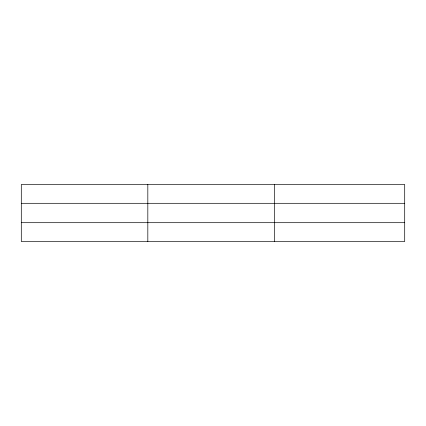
<?xml version="1.0" encoding="UTF-8"?>
<svg xmlns="http://www.w3.org/2000/svg" width="426" height="426" viewBox="0 0 426 426"><rect width="100%" height="100%" fill="white"/><g stroke="black" fill="none" stroke-linecap="round" stroke-linejoin="round"><path stroke-width="0.64" d="M147.822 184.49L147.822 241.51M274.344 184.49L274.344 241.51M404.7 203.309L404.7 184.49L21.3 184.49L21.3 241.51L404.7 241.51L404.7 203.309L21.3 203.309M21.3 222.691L404.7 222.691"/></g></svg>
